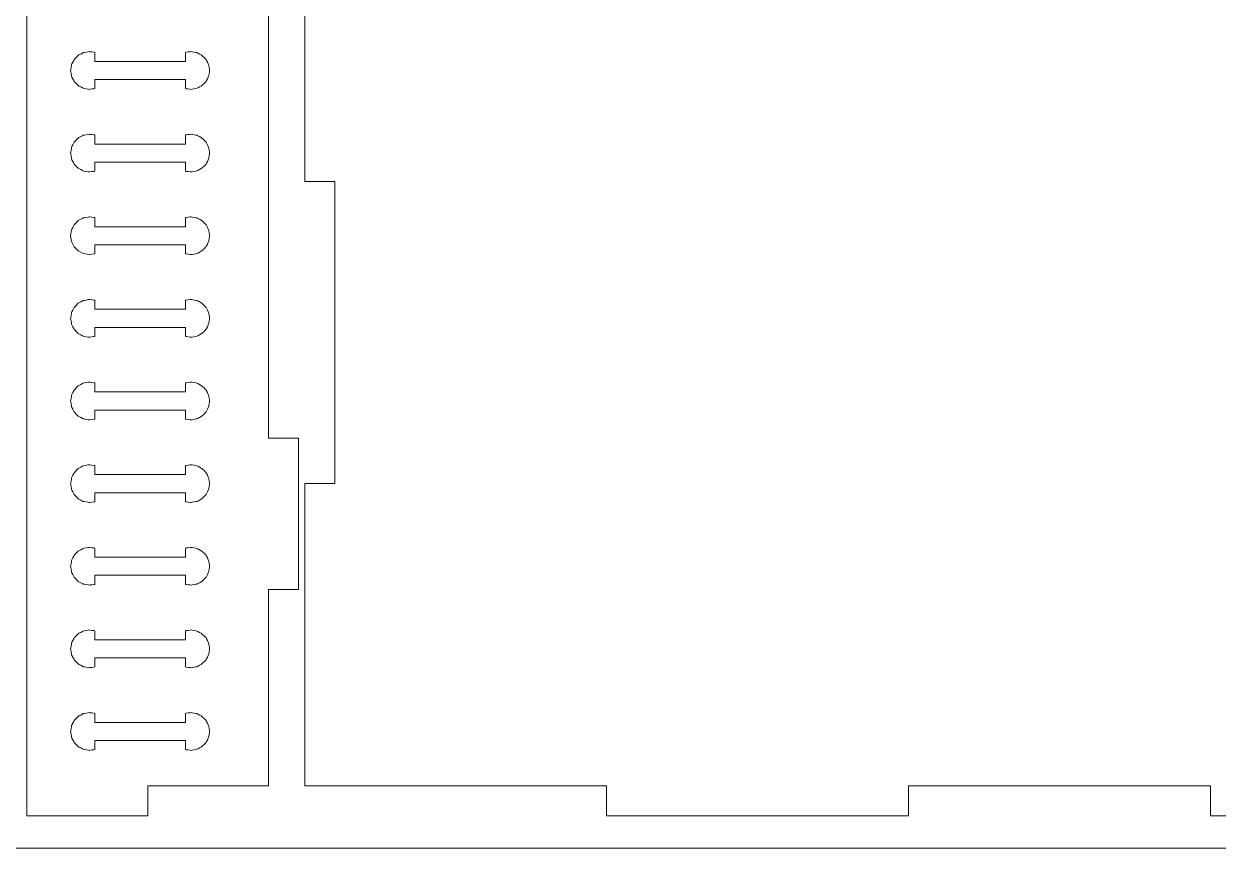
# Model space of a CAD drawing. Header units: millimetres. Extents: x -397 to 335, y -633 to 447.
# Drawn here: x -71.6 to 165.7, y -632.6 to -468.9 of the extents above; entities that cross this region are included whole.
import ezdxf

# ---------------------------------------------------------------- set-up
doc = ezdxf.new("R2010")
doc.units = ezdxf.units.MM
doc.header["$MEASUREMENT"] = 0
doc.layers.add('2', color=5, linetype='Continuous')

msp = doc.modelspace()

# ---------------------------------------------------------------- linework, layer by layer
at = {"lineweight": 5}
for points, knots in [([(-71.0016, -626.201344), (-71.0016, -626.201344), (-71.0016, -380.201344), (-71.0016, -380.201344), (-71.0016, -380.201344), (-71.0016, -380.201344), (-71.0016, -380.201344), (-71.0016, -380.201344)], [0, 0, 0, 0, 0.3333333333, 0.3333333333, 0.3333333333, 0.3333333433, 1, 1, 1, 1]), ([(-15.8016, -500.201344), (-15.8016, -500.201344), (-15.8016, -440.201344), (-15.8016, -440.201344), (-15.8016, -440.201344), (-15.8016, -440.201344), (-9.8016, -440.201344), (-9.8016, -440.201344)], [0, 0, 0, 0, 0.3333333333, 0.3333333333, 0.3333333333, 0.3333333433, 1, 1, 1, 1]), ([(-23.0016, -551.20128), (-23.0016, -551.20128), (-23.0016, -443.20128), (-23.0016, -443.20128), (-23.0016, -443.20128), (-23.0016, -443.20128), (-23.0016, -443.20128), (-23.0016, -443.20128)], [0, 0, 0, 0, 0.3333333333, 0.3333333333, 0.3333333333, 0.3333333433, 1, 1, 1, 1]), ([(-57.510144, -479.936768), (-57.510144, -479.936768), (-57.510144, -479.936768), (-57.510144, -479.936768), (-57.510144, -479.936768), (-57.510144, -479.936768), (-57.510144, -481.736832), (-57.510144, -481.736832), (-57.510144, -481.736832), (-57.510144, -481.736832), (-58.654976, -481.885696), (-58.654976, -481.885696), (-58.654976, -481.885696), (-58.654976, -481.885696), (-59.790848, -481.679232), (-59.790848, -481.679232), (-59.790848, -481.679232), (-59.790848, -481.679232), (-60.810112, -481.136896), (-60.810112, -481.136896), (-60.810112, -481.136896), (-60.810112, -481.136896), (-61.616128, -480.310272), (-61.616128, -480.310272), (-61.616128, -480.310272), (-61.616128, -480.310272), (-62.13248, -479.277696), (-62.13248, -479.277696), (-62.13248, -479.277696), (-62.13248, -479.277696), (-62.310144, -478.13696), (-62.310144, -478.13696), (-62.310144, -478.13696), (-62.310144, -478.13696), (-62.13248, -476.996224), (-62.13248, -476.996224), (-62.13248, -476.996224), (-62.13248, -476.996224), (-61.616128, -475.963648), (-61.616128, -475.963648), (-61.616128, -475.963648), (-61.616128, -475.963648), (-60.810112, -475.137024), (-60.810112, -475.137024), (-60.810112, -475.137024), (-60.810112, -475.137024), (-59.790848, -474.594816), (-59.790848, -474.594816), (-59.790848, -474.594816), (-59.790848, -474.594816), (-58.654976, -474.388224), (-58.654976, -474.388224), (-58.654976, -474.388224), (-58.654976, -474.388224), (-57.510144, -474.537088), (-57.510144, -474.537088)], [0, 0, 0, 0, 0.0666666667, 0.0666666667, 0.0666666667, 0.0666666767, 0.1333333333, 0.1333333333, 0.1333333333, 0.1333333433, 0.2, 0.2, 0.2, 0.20000001, 0.2666666667, 0.2666666667, 0.2666666667, 0.2666666767, 0.3333333333, 0.3333333333, 0.3333333333, 0.3333333433, 0.4, 0.4, 0.4, 0.40000001, 0.4666666667, 0.4666666667, 0.4666666667, 0.4666666767, 0.5333333333, 0.5333333333, 0.5333333333, 0.5333333433, 0.6, 0.6, 0.6, 0.60000001, 0.6666666667, 0.6666666667, 0.6666666667, 0.6666666767, 0.7333333333, 0.7333333333, 0.7333333333, 0.7333333433, 0.8, 0.8, 0.8, 0.80000001, 0.8666666667, 0.8666666667, 0.8666666667, 0.8666666767, 1, 1, 1, 1]), ([(-57.510144, -479.936768), (-57.510144, -479.936768), (-39.510144, -479.936768), (-39.510144, -479.936768), (-39.510144, -479.936768), (-39.510144, -479.936768), (-39.510144, -481.736832), (-39.510144, -481.736832), (-39.510144, -481.736832), (-39.510144, -481.736832), (-38.365312, -481.885696), (-38.365312, -481.885696), (-38.365312, -481.885696), (-38.365312, -481.885696), (-37.22944, -481.679232), (-37.22944, -481.679232), (-37.22944, -481.679232), (-37.22944, -481.679232), (-36.210176, -481.136896), (-36.210176, -481.136896), (-36.210176, -481.136896), (-36.210176, -481.136896), (-35.40416, -480.310272), (-35.40416, -480.310272), (-35.40416, -480.310272), (-35.40416, -480.310272), (-34.887808, -479.277696), (-34.887808, -479.277696), (-34.887808, -479.277696), (-34.887808, -479.277696), (-34.710144, -478.13696), (-34.710144, -478.13696), (-34.710144, -478.13696), (-34.710144, -478.13696), (-34.887808, -476.996224), (-34.887808, -476.996224), (-34.887808, -476.996224), (-34.887808, -476.996224), (-35.40416, -475.963648), (-35.40416, -475.963648), (-35.40416, -475.963648), (-35.40416, -475.963648), (-36.210176, -475.137024), (-36.210176, -475.137024), (-36.210176, -475.137024), (-36.210176, -475.137024), (-37.22944, -474.594816), (-37.22944, -474.594816), (-37.22944, -474.594816), (-37.22944, -474.594816), (-38.365312, -474.388224), (-38.365312, -474.388224), (-38.365312, -474.388224), (-38.365312, -474.388224), (-39.510144, -474.537088), (-39.510144, -474.537088)], [0, 0, 0, 0, 0.0666666667, 0.0666666667, 0.0666666667, 0.0666666767, 0.1333333333, 0.1333333333, 0.1333333333, 0.1333333433, 0.2, 0.2, 0.2, 0.20000001, 0.2666666667, 0.2666666667, 0.2666666667, 0.2666666767, 0.3333333333, 0.3333333333, 0.3333333333, 0.3333333433, 0.4, 0.4, 0.4, 0.40000001, 0.4666666667, 0.4666666667, 0.4666666667, 0.4666666767, 0.5333333333, 0.5333333333, 0.5333333333, 0.5333333433, 0.6, 0.6, 0.6, 0.60000001, 0.6666666667, 0.6666666667, 0.6666666667, 0.6666666767, 0.7333333333, 0.7333333333, 0.7333333333, 0.7333333433, 0.8, 0.8, 0.8, 0.80000001, 0.8666666667, 0.8666666667, 0.8666666667, 0.8666666767, 1, 1, 1, 1]), ([(-39.510144, -476.336768), (-39.510144, -476.336768), (-57.510144, -476.336768), (-57.510144, -476.336768), (-57.510144, -476.336768), (-57.510144, -476.336768), (-57.510144, -474.536704), (-57.510144, -474.536704)], [0, 0, 0, 0, 0.3333333333, 0.3333333333, 0.3333333333, 0.3333333433, 1, 1, 1, 1]), ([(-57.510144, -496.349056), (-57.510144, -496.349056), (-57.510144, -496.349056), (-57.510144, -496.349056), (-57.510144, -496.349056), (-57.510144, -496.349056), (-57.510144, -498.14912), (-57.510144, -498.14912), (-57.510144, -498.14912), (-57.510144, -498.14912), (-58.654976, -498.297984), (-58.654976, -498.297984), (-58.654976, -498.297984), (-58.654976, -498.297984), (-59.790848, -498.09152), (-59.790848, -498.09152), (-59.790848, -498.09152), (-59.790848, -498.09152), (-60.810112, -497.549184), (-60.810112, -497.549184), (-60.810112, -497.549184), (-60.810112, -497.549184), (-61.616128, -496.72256), (-61.616128, -496.72256), (-61.616128, -496.72256), (-61.616128, -496.72256), (-62.13248, -495.689984), (-62.13248, -495.689984), (-62.13248, -495.689984), (-62.13248, -495.689984), (-62.310144, -494.549248), (-62.310144, -494.549248), (-62.310144, -494.549248), (-62.310144, -494.549248), (-62.13248, -493.408512), (-62.13248, -493.408512), (-62.13248, -493.408512), (-62.13248, -493.408512), (-61.616128, -492.375936), (-61.616128, -492.375936), (-61.616128, -492.375936), (-61.616128, -492.375936), (-60.810112, -491.549312), (-60.810112, -491.549312), (-60.810112, -491.549312), (-60.810112, -491.549312), (-59.790848, -491.006976), (-59.790848, -491.006976), (-59.790848, -491.006976), (-59.790848, -491.006976), (-58.654976, -490.800512), (-58.654976, -490.800512), (-58.654976, -490.800512), (-58.654976, -490.800512), (-57.510144, -490.949376), (-57.510144, -490.949376)], [0, 0, 0, 0, 0.0666666667, 0.0666666667, 0.0666666667, 0.0666666767, 0.1333333333, 0.1333333333, 0.1333333333, 0.1333333433, 0.2, 0.2, 0.2, 0.20000001, 0.2666666667, 0.2666666667, 0.2666666667, 0.2666666767, 0.3333333333, 0.3333333333, 0.3333333333, 0.3333333433, 0.4, 0.4, 0.4, 0.40000001, 0.4666666667, 0.4666666667, 0.4666666667, 0.4666666767, 0.5333333333, 0.5333333333, 0.5333333333, 0.5333333433, 0.6, 0.6, 0.6, 0.60000001, 0.6666666667, 0.6666666667, 0.6666666667, 0.6666666767, 0.7333333333, 0.7333333333, 0.7333333333, 0.7333333433, 0.8, 0.8, 0.8, 0.80000001, 0.8666666667, 0.8666666667, 0.8666666667, 0.8666666767, 1, 1, 1, 1]), ([(-57.510144, -496.349056), (-57.510144, -496.349056), (-39.510144, -496.349056), (-39.510144, -496.349056), (-39.510144, -496.349056), (-39.510144, -496.349056), (-39.510144, -498.14912), (-39.510144, -498.14912), (-39.510144, -498.14912), (-39.510144, -498.14912), (-38.365312, -498.297984), (-38.365312, -498.297984), (-38.365312, -498.297984), (-38.365312, -498.297984), (-37.22944, -498.09152), (-37.22944, -498.09152), (-37.22944, -498.09152), (-37.22944, -498.09152), (-36.210176, -497.549184), (-36.210176, -497.549184), (-36.210176, -497.549184), (-36.210176, -497.549184), (-35.40416, -496.72256), (-35.40416, -496.72256), (-35.40416, -496.72256), (-35.40416, -496.72256), (-34.887808, -495.689984), (-34.887808, -495.689984), (-34.887808, -495.689984), (-34.887808, -495.689984), (-34.710144, -494.549248), (-34.710144, -494.549248), (-34.710144, -494.549248), (-34.710144, -494.549248), (-34.887808, -493.408512), (-34.887808, -493.408512), (-34.887808, -493.408512), (-34.887808, -493.408512), (-35.40416, -492.375936), (-35.40416, -492.375936), (-35.40416, -492.375936), (-35.40416, -492.375936), (-36.210176, -491.549312), (-36.210176, -491.549312), (-36.210176, -491.549312), (-36.210176, -491.549312), (-37.22944, -491.006976), (-37.22944, -491.006976), (-37.22944, -491.006976), (-37.22944, -491.006976), (-38.365312, -490.800512), (-38.365312, -490.800512), (-38.365312, -490.800512), (-38.365312, -490.800512), (-39.510144, -490.949376), (-39.510144, -490.949376)], [0, 0, 0, 0, 0.0666666667, 0.0666666667, 0.0666666667, 0.0666666767, 0.1333333333, 0.1333333333, 0.1333333333, 0.1333333433, 0.2, 0.2, 0.2, 0.20000001, 0.2666666667, 0.2666666667, 0.2666666667, 0.2666666767, 0.3333333333, 0.3333333333, 0.3333333333, 0.3333333433, 0.4, 0.4, 0.4, 0.40000001, 0.4666666667, 0.4666666667, 0.4666666667, 0.4666666767, 0.5333333333, 0.5333333333, 0.5333333333, 0.5333333433, 0.6, 0.6, 0.6, 0.60000001, 0.6666666667, 0.6666666667, 0.6666666667, 0.6666666767, 0.7333333333, 0.7333333333, 0.7333333333, 0.7333333433, 0.8, 0.8, 0.8, 0.80000001, 0.8666666667, 0.8666666667, 0.8666666667, 0.8666666767, 1, 1, 1, 1]), ([(-39.510144, -492.749056), (-39.510144, -492.749056), (-57.510144, -492.749056), (-57.510144, -492.749056), (-57.510144, -492.749056), (-57.510144, -492.749056), (-57.510144, -490.948992), (-57.510144, -490.948992)], [0, 0, 0, 0, 0.3333333333, 0.3333333333, 0.3333333333, 0.3333333433, 1, 1, 1, 1]), ([(44.1984, -620.201344), (44.1984, -620.201344), (-15.8016, -620.201344), (-15.8016, -620.201344), (-15.8016, -620.201344), (-15.8016, -620.201344), (-15.8016, -560.201344), (-15.8016, -560.201344), (-15.8016, -560.201344), (-15.8016, -560.201344), (-15.8016, -560.201344), (-15.8016, -560.201344), (-15.8016, -560.201344), (-15.8016, -560.201344), (-9.8016, -560.201344), (-9.8016, -560.201344), (-9.8016, -560.201344), (-9.8016, -560.201344), (-9.8016, -500.201344), (-9.8016, -500.201344), (-9.8016, -500.201344), (-9.8016, -500.201344), (-9.8016, -500.201344), (-9.8016, -500.201344)], [0, 0, 0, 0, 0.1428571429, 0.1428571429, 0.1428571429, 0.1428571529, 0.2857142857, 0.2857142857, 0.2857142857, 0.2857142957, 0.4285714286, 0.4285714286, 0.4285714286, 0.4285714386, 0.5714285714, 0.5714285714, 0.5714285714, 0.5714285814, 0.7142857143, 0.7142857143, 0.7142857143, 0.7142857243, 1, 1, 1, 1]), ([(-15.8016, -560.201344), (-15.8016, -560.201344), (-9.8016, -560.201344), (-9.8016, -560.201344), (-9.8016, -560.201344), (-9.8016, -560.201344), (-9.8016, -500.201344), (-9.8016, -500.201344)], [0, 0, 0, 0, 0.3333333333, 0.3333333333, 0.3333333333, 0.3333333433, 1, 1, 1, 1]), ([(-62.310144, -510.961408), (-62.310144, -510.961408), (-62.13248, -509.820672), (-62.13248, -509.820672), (-62.13248, -509.820672), (-62.13248, -509.820672), (-61.616128, -508.788096), (-61.616128, -508.788096), (-61.616128, -508.788096), (-61.616128, -508.788096), (-60.810112, -507.961472), (-60.810112, -507.961472), (-60.810112, -507.961472), (-60.810112, -507.961472), (-59.790848, -507.419136), (-59.790848, -507.419136), (-59.790848, -507.419136), (-59.790848, -507.419136), (-58.654976, -507.212672), (-58.654976, -507.212672), (-58.654976, -507.212672), (-58.654976, -507.212672), (-57.510144, -507.361408), (-57.510144, -507.361408)], [0, 0, 0, 0, 0.1428571429, 0.1428571429, 0.1428571429, 0.1428571529, 0.2857142857, 0.2857142857, 0.2857142857, 0.2857142957, 0.4285714286, 0.4285714286, 0.4285714286, 0.4285714386, 0.5714285714, 0.5714285714, 0.5714285714, 0.5714285814, 0.7142857143, 0.7142857143, 0.7142857143, 0.7142857243, 1, 1, 1, 1]), ([(-57.510144, -512.761344), (-57.510144, -512.761344), (-39.510144, -512.761344), (-39.510144, -512.761344), (-39.510144, -512.761344), (-39.510144, -512.761344), (-39.510144, -514.561408), (-39.510144, -514.561408), (-39.510144, -514.561408), (-39.510144, -514.561408), (-38.365312, -514.710272), (-38.365312, -514.710272), (-38.365312, -514.710272), (-38.365312, -514.710272), (-37.22944, -514.503808), (-37.22944, -514.503808), (-37.22944, -514.503808), (-37.22944, -514.503808), (-36.210176, -513.961472), (-36.210176, -513.961472), (-36.210176, -513.961472), (-36.210176, -513.961472), (-35.40416, -513.134848), (-35.40416, -513.134848), (-35.40416, -513.134848), (-35.40416, -513.134848), (-34.887808, -512.102272), (-34.887808, -512.102272), (-34.887808, -512.102272), (-34.887808, -512.102272), (-34.710144, -510.961536), (-34.710144, -510.961536), (-34.710144, -510.961536), (-34.710144, -510.961536), (-34.887808, -509.8208), (-34.887808, -509.8208), (-34.887808, -509.8208), (-34.887808, -509.8208), (-35.40416, -508.788224), (-35.40416, -508.788224), (-35.40416, -508.788224), (-35.40416, -508.788224), (-36.210176, -507.9616), (-36.210176, -507.9616), (-36.210176, -507.9616), (-36.210176, -507.9616), (-37.22944, -507.419264), (-37.22944, -507.419264), (-37.22944, -507.419264), (-37.22944, -507.419264), (-38.365312, -507.2128), (-38.365312, -507.2128), (-38.365312, -507.2128), (-38.365312, -507.2128), (-39.510144, -507.361536), (-39.510144, -507.361536)], [0, 0, 0, 0, 0.0666666667, 0.0666666667, 0.0666666667, 0.0666666767, 0.1333333333, 0.1333333333, 0.1333333333, 0.1333333433, 0.2, 0.2, 0.2, 0.20000001, 0.2666666667, 0.2666666667, 0.2666666667, 0.2666666767, 0.3333333333, 0.3333333333, 0.3333333333, 0.3333333433, 0.4, 0.4, 0.4, 0.40000001, 0.4666666667, 0.4666666667, 0.4666666667, 0.4666666767, 0.5333333333, 0.5333333333, 0.5333333333, 0.5333333433, 0.6, 0.6, 0.6, 0.60000001, 0.6666666667, 0.6666666667, 0.6666666667, 0.6666666767, 0.7333333333, 0.7333333333, 0.7333333333, 0.7333333433, 0.8, 0.8, 0.8, 0.80000001, 0.8666666667, 0.8666666667, 0.8666666667, 0.8666666767, 1, 1, 1, 1]), ([(-39.510144, -509.161344), (-39.510144, -509.161344), (-57.510144, -509.161344), (-57.510144, -509.161344), (-57.510144, -509.161344), (-57.510144, -509.161344), (-57.510144, -507.36128), (-57.510144, -507.36128), (-57.510144, -507.36128), (-57.510144, -507.36128), (-57.510144, -507.36128), (-57.510144, -507.36128)], [0, 0, 0, 0, 0.25, 0.25, 0.25, 0.25000001, 0.5, 0.5, 0.5, 0.50000001, 1, 1, 1, 1]), ([(-62.13248, -512.102144), (-62.13248, -512.102144), (-62.310144, -510.961408), (-62.310144, -510.961408), (-62.310144, -510.961408), (-62.310144, -510.961408), (-62.310144, -510.961408), (-62.310144, -510.961408)], [0, 0, 0, 0, 0.3333333333, 0.3333333333, 0.3333333333, 0.3333333433, 1, 1, 1, 1]), ([(-61.616128, -513.13472), (-61.616128, -513.13472), (-62.13248, -512.102144), (-62.13248, -512.102144), (-62.13248, -512.102144), (-62.13248, -512.102144), (-62.13248, -512.102144), (-62.13248, -512.102144)], [0, 0, 0, 0, 0.3333333333, 0.3333333333, 0.3333333333, 0.3333333433, 1, 1, 1, 1]), ([(-60.810112, -513.961344), (-60.810112, -513.961344), (-61.616128, -513.13472), (-61.616128, -513.13472), (-61.616128, -513.13472), (-61.616128, -513.13472), (-61.616128, -513.13472), (-61.616128, -513.13472)], [0, 0, 0, 0, 0.3333333333, 0.3333333333, 0.3333333333, 0.3333333433, 1, 1, 1, 1]), ([(-59.790976, -514.50368), (-59.790976, -514.50368), (-60.81024, -513.961344), (-60.81024, -513.961344), (-60.81024, -513.961344), (-60.81024, -513.961344), (-60.81024, -513.961344), (-60.81024, -513.961344)], [0, 0, 0, 0, 0.3333333333, 0.3333333333, 0.3333333333, 0.3333333433, 1, 1, 1, 1]), ([(-58.654976, -514.710144), (-58.654976, -514.710144), (-59.790848, -514.50368), (-59.790848, -514.50368), (-59.790848, -514.50368), (-59.790848, -514.50368), (-59.790848, -514.50368), (-59.790848, -514.50368)], [0, 0, 0, 0, 0.3333333333, 0.3333333333, 0.3333333333, 0.3333333433, 1, 1, 1, 1]), ([(-57.510144, -514.561408), (-57.510144, -514.561408), (-58.654976, -514.710272), (-58.654976, -514.710272), (-58.654976, -514.710272), (-58.654976, -514.710272), (-58.654976, -514.710272), (-58.654976, -514.710272)], [0, 0, 0, 0, 0.3333333333, 0.3333333333, 0.3333333333, 0.3333333433, 1, 1, 1, 1]), ([(-57.510144, -512.761344), (-57.510144, -512.761344), (-57.510144, -514.561408), (-57.510144, -514.561408), (-57.510144, -514.561408), (-57.510144, -514.561408), (-57.510144, -514.561408), (-57.510144, -514.561408)], [0, 0, 0, 0, 0.3333333333, 0.3333333333, 0.3333333333, 0.3333333433, 1, 1, 1, 1]), ([(-57.510144, -529.17376), (-57.510144, -529.17376), (-57.510144, -529.17376), (-57.510144, -529.17376), (-57.510144, -529.17376), (-57.510144, -529.17376), (-57.510144, -530.973824), (-57.510144, -530.973824), (-57.510144, -530.973824), (-57.510144, -530.973824), (-58.654976, -531.122688), (-58.654976, -531.122688), (-58.654976, -531.122688), (-58.654976, -531.122688), (-59.790848, -530.916224), (-59.790848, -530.916224), (-59.790848, -530.916224), (-59.790848, -530.916224), (-60.810112, -530.373888), (-60.810112, -530.373888), (-60.810112, -530.373888), (-60.810112, -530.373888), (-61.616128, -529.547264), (-61.616128, -529.547264), (-61.616128, -529.547264), (-61.616128, -529.547264), (-62.13248, -528.514688), (-62.13248, -528.514688), (-62.13248, -528.514688), (-62.13248, -528.514688), (-62.310144, -527.373952), (-62.310144, -527.373952), (-62.310144, -527.373952), (-62.310144, -527.373952), (-62.13248, -526.233216), (-62.13248, -526.233216), (-62.13248, -526.233216), (-62.13248, -526.233216), (-61.616128, -525.20064), (-61.616128, -525.20064), (-61.616128, -525.20064), (-61.616128, -525.20064), (-60.810112, -524.374016), (-60.810112, -524.374016), (-60.810112, -524.374016), (-60.810112, -524.374016), (-59.790848, -523.83168), (-59.790848, -523.83168), (-59.790848, -523.83168), (-59.790848, -523.83168), (-58.654976, -523.625216), (-58.654976, -523.625216), (-58.654976, -523.625216), (-58.654976, -523.625216), (-57.510144, -523.773952), (-57.510144, -523.773952)], [0, 0, 0, 0, 0.0666666667, 0.0666666667, 0.0666666667, 0.0666666767, 0.1333333333, 0.1333333333, 0.1333333333, 0.1333333433, 0.2, 0.2, 0.2, 0.20000001, 0.2666666667, 0.2666666667, 0.2666666667, 0.2666666767, 0.3333333333, 0.3333333333, 0.3333333333, 0.3333333433, 0.4, 0.4, 0.4, 0.40000001, 0.4666666667, 0.4666666667, 0.4666666667, 0.4666666767, 0.5333333333, 0.5333333333, 0.5333333333, 0.5333333433, 0.6, 0.6, 0.6, 0.60000001, 0.6666666667, 0.6666666667, 0.6666666667, 0.6666666767, 0.7333333333, 0.7333333333, 0.7333333333, 0.7333333433, 0.8, 0.8, 0.8, 0.80000001, 0.8666666667, 0.8666666667, 0.8666666667, 0.8666666767, 1, 1, 1, 1]), ([(-57.510144, -529.17376), (-57.510144, -529.17376), (-39.510144, -529.17376), (-39.510144, -529.17376), (-39.510144, -529.17376), (-39.510144, -529.17376), (-39.510144, -530.973824), (-39.510144, -530.973824), (-39.510144, -530.973824), (-39.510144, -530.973824), (-38.365312, -531.122688), (-38.365312, -531.122688), (-38.365312, -531.122688), (-38.365312, -531.122688), (-37.22944, -530.916224), (-37.22944, -530.916224), (-37.22944, -530.916224), (-37.22944, -530.916224), (-36.210176, -530.373888), (-36.210176, -530.373888), (-36.210176, -530.373888), (-36.210176, -530.373888), (-35.40416, -529.547264), (-35.40416, -529.547264), (-35.40416, -529.547264), (-35.40416, -529.547264), (-34.887808, -528.514688), (-34.887808, -528.514688), (-34.887808, -528.514688), (-34.887808, -528.514688), (-34.710144, -527.373952), (-34.710144, -527.373952), (-34.710144, -527.373952), (-34.710144, -527.373952), (-34.887808, -526.233216), (-34.887808, -526.233216), (-34.887808, -526.233216), (-34.887808, -526.233216), (-35.40416, -525.20064), (-35.40416, -525.20064), (-35.40416, -525.20064), (-35.40416, -525.20064), (-36.210176, -524.374016), (-36.210176, -524.374016), (-36.210176, -524.374016), (-36.210176, -524.374016), (-37.22944, -523.83168), (-37.22944, -523.83168), (-37.22944, -523.83168), (-37.22944, -523.83168), (-38.365312, -523.625216), (-38.365312, -523.625216), (-38.365312, -523.625216), (-38.365312, -523.625216), (-39.510144, -523.773952), (-39.510144, -523.773952)], [0, 0, 0, 0, 0.0666666667, 0.0666666667, 0.0666666667, 0.0666666767, 0.1333333333, 0.1333333333, 0.1333333333, 0.1333333433, 0.2, 0.2, 0.2, 0.20000001, 0.2666666667, 0.2666666667, 0.2666666667, 0.2666666767, 0.3333333333, 0.3333333333, 0.3333333333, 0.3333333433, 0.4, 0.4, 0.4, 0.40000001, 0.4666666667, 0.4666666667, 0.4666666667, 0.4666666767, 0.5333333333, 0.5333333333, 0.5333333333, 0.5333333433, 0.6, 0.6, 0.6, 0.60000001, 0.6666666667, 0.6666666667, 0.6666666667, 0.6666666767, 0.7333333333, 0.7333333333, 0.7333333333, 0.7333333433, 0.8, 0.8, 0.8, 0.80000001, 0.8666666667, 0.8666666667, 0.8666666667, 0.8666666767, 1, 1, 1, 1]), ([(-39.510144, -525.57376), (-39.510144, -525.57376), (-57.510144, -525.57376), (-57.510144, -525.57376), (-57.510144, -525.57376), (-57.510144, -525.57376), (-57.510144, -523.773696), (-57.510144, -523.773696)], [0, 0, 0, 0, 0.3333333333, 0.3333333333, 0.3333333333, 0.3333333433, 1, 1, 1, 1]), ([(-57.510144, -545.586048), (-57.510144, -545.586048), (-57.510144, -545.586048), (-57.510144, -545.586048), (-57.510144, -545.586048), (-57.510144, -545.586048), (-57.510144, -547.386112), (-57.510144, -547.386112), (-57.510144, -547.386112), (-57.510144, -547.386112), (-58.654976, -547.534848), (-58.654976, -547.534848), (-58.654976, -547.534848), (-58.654976, -547.534848), (-59.790848, -547.328384), (-59.790848, -547.328384), (-59.790848, -547.328384), (-59.790848, -547.328384), (-60.810112, -546.786048), (-60.810112, -546.786048), (-60.810112, -546.786048), (-60.810112, -546.786048), (-61.616128, -545.959424), (-61.616128, -545.959424), (-61.616128, -545.959424), (-61.616128, -545.959424), (-62.13248, -544.926848), (-62.13248, -544.926848), (-62.13248, -544.926848), (-62.13248, -544.926848), (-62.310144, -543.786112), (-62.310144, -543.786112), (-62.310144, -543.786112), (-62.310144, -543.786112), (-62.13248, -542.645376), (-62.13248, -542.645376), (-62.13248, -542.645376), (-62.13248, -542.645376), (-61.616128, -541.6128), (-61.616128, -541.6128), (-61.616128, -541.6128), (-61.616128, -541.6128), (-60.810112, -540.786176), (-60.810112, -540.786176), (-60.810112, -540.786176), (-60.810112, -540.786176), (-59.790848, -540.24384), (-59.790848, -540.24384), (-59.790848, -540.24384), (-59.790848, -540.24384), (-58.654976, -540.037376), (-58.654976, -540.037376), (-58.654976, -540.037376), (-58.654976, -540.037376), (-57.510144, -540.18624), (-57.510144, -540.18624)], [0, 0, 0, 0, 0.0666666667, 0.0666666667, 0.0666666667, 0.0666666767, 0.1333333333, 0.1333333333, 0.1333333333, 0.1333333433, 0.2, 0.2, 0.2, 0.20000001, 0.2666666667, 0.2666666667, 0.2666666667, 0.2666666767, 0.3333333333, 0.3333333333, 0.3333333333, 0.3333333433, 0.4, 0.4, 0.4, 0.40000001, 0.4666666667, 0.4666666667, 0.4666666667, 0.4666666767, 0.5333333333, 0.5333333333, 0.5333333333, 0.5333333433, 0.6, 0.6, 0.6, 0.60000001, 0.6666666667, 0.6666666667, 0.6666666667, 0.6666666767, 0.7333333333, 0.7333333333, 0.7333333333, 0.7333333433, 0.8, 0.8, 0.8, 0.80000001, 0.8666666667, 0.8666666667, 0.8666666667, 0.8666666767, 1, 1, 1, 1]), ([(-57.510144, -545.586048), (-57.510144, -545.586048), (-39.510144, -545.586048), (-39.510144, -545.586048), (-39.510144, -545.586048), (-39.510144, -545.586048), (-39.510144, -547.386112), (-39.510144, -547.386112), (-39.510144, -547.386112), (-39.510144, -547.386112), (-38.365312, -547.534848), (-38.365312, -547.534848), (-38.365312, -547.534848), (-38.365312, -547.534848), (-37.22944, -547.328384), (-37.22944, -547.328384), (-37.22944, -547.328384), (-37.22944, -547.328384), (-36.210176, -546.786048), (-36.210176, -546.786048), (-36.210176, -546.786048), (-36.210176, -546.786048), (-35.40416, -545.959424), (-35.40416, -545.959424), (-35.40416, -545.959424), (-35.40416, -545.959424), (-34.887808, -544.926848), (-34.887808, -544.926848), (-34.887808, -544.926848), (-34.887808, -544.926848), (-34.710144, -543.786112), (-34.710144, -543.786112), (-34.710144, -543.786112), (-34.710144, -543.786112), (-34.887808, -542.645376), (-34.887808, -542.645376), (-34.887808, -542.645376), (-34.887808, -542.645376), (-35.40416, -541.6128), (-35.40416, -541.6128), (-35.40416, -541.6128), (-35.40416, -541.6128), (-36.210176, -540.786176), (-36.210176, -540.786176), (-36.210176, -540.786176), (-36.210176, -540.786176), (-37.22944, -540.24384), (-37.22944, -540.24384), (-37.22944, -540.24384), (-37.22944, -540.24384), (-38.365312, -540.037376), (-38.365312, -540.037376), (-38.365312, -540.037376), (-38.365312, -540.037376), (-39.510144, -540.18624), (-39.510144, -540.18624)], [0, 0, 0, 0, 0.0666666667, 0.0666666667, 0.0666666667, 0.0666666767, 0.1333333333, 0.1333333333, 0.1333333333, 0.1333333433, 0.2, 0.2, 0.2, 0.20000001, 0.2666666667, 0.2666666667, 0.2666666667, 0.2666666767, 0.3333333333, 0.3333333333, 0.3333333333, 0.3333333433, 0.4, 0.4, 0.4, 0.40000001, 0.4666666667, 0.4666666667, 0.4666666667, 0.4666666767, 0.5333333333, 0.5333333333, 0.5333333333, 0.5333333433, 0.6, 0.6, 0.6, 0.60000001, 0.6666666667, 0.6666666667, 0.6666666667, 0.6666666767, 0.7333333333, 0.7333333333, 0.7333333333, 0.7333333433, 0.8, 0.8, 0.8, 0.80000001, 0.8666666667, 0.8666666667, 0.8666666667, 0.8666666767, 1, 1, 1, 1]), ([(-39.510144, -541.986048), (-39.510144, -541.986048), (-57.510144, -541.986048), (-57.510144, -541.986048), (-57.510144, -541.986048), (-57.510144, -541.986048), (-57.510144, -540.185984), (-57.510144, -540.185984), (-57.510144, -540.185984), (-57.510144, -540.185984), (-57.510144, -540.185984), (-57.510144, -540.185984)], [0, 0, 0, 0, 0.25, 0.25, 0.25, 0.25000001, 0.5, 0.5, 0.5, 0.50000001, 1, 1, 1, 1]), ([(-17.0016, -551.20128), (-17.0016, -551.20128), (-23.0016, -551.20128), (-23.0016, -551.20128), (-23.0016, -551.20128), (-23.0016, -551.20128), (-23.0016, -551.20128), (-23.0016, -551.20128)], [0, 0, 0, 0, 0.3333333333, 0.3333333333, 0.3333333333, 0.3333333433, 1, 1, 1, 1]), ([(-17.0016, -551.20128), (-17.0016, -551.20128), (-17.0016, -551.20128), (-17.0016, -551.20128), (-17.0016, -551.20128), (-17.0016, -551.20128), (-17.0016, -581.20128), (-17.0016, -581.20128)], [0, 0, 0, 0, 0.3333333333, 0.3333333333, 0.3333333333, 0.3333333433, 1, 1, 1, 1]), ([(-57.510144, -561.998336), (-57.510144, -561.998336), (-57.510144, -561.998336), (-57.510144, -561.998336), (-57.510144, -561.998336), (-57.510144, -561.998336), (-57.510144, -563.7984), (-57.510144, -563.7984), (-57.510144, -563.7984), (-57.510144, -563.7984), (-58.654976, -563.947136), (-58.654976, -563.947136), (-58.654976, -563.947136), (-58.654976, -563.947136), (-59.790848, -563.740672), (-59.790848, -563.740672), (-59.790848, -563.740672), (-59.790848, -563.740672), (-60.810112, -563.198336), (-60.810112, -563.198336), (-60.810112, -563.198336), (-60.810112, -563.198336), (-61.616128, -562.371712), (-61.616128, -562.371712), (-61.616128, -562.371712), (-61.616128, -562.371712), (-62.13248, -561.339136), (-62.13248, -561.339136), (-62.13248, -561.339136), (-62.13248, -561.339136), (-62.310144, -560.1984), (-62.310144, -560.1984), (-62.310144, -560.1984), (-62.310144, -560.1984), (-62.13248, -559.057664), (-62.13248, -559.057664), (-62.13248, -559.057664), (-62.13248, -559.057664), (-61.616128, -558.025088), (-61.616128, -558.025088), (-61.616128, -558.025088), (-61.616128, -558.025088), (-60.810112, -557.198464), (-60.810112, -557.198464), (-60.810112, -557.198464), (-60.810112, -557.198464), (-59.790848, -556.656128), (-59.790848, -556.656128), (-59.790848, -556.656128), (-59.790848, -556.656128), (-58.654976, -556.449664), (-58.654976, -556.449664), (-58.654976, -556.449664), (-58.654976, -556.449664), (-57.510144, -556.598528), (-57.510144, -556.598528)], [0, 0, 0, 0, 0.0666666667, 0.0666666667, 0.0666666667, 0.0666666767, 0.1333333333, 0.1333333333, 0.1333333333, 0.1333333433, 0.2, 0.2, 0.2, 0.20000001, 0.2666666667, 0.2666666667, 0.2666666667, 0.2666666767, 0.3333333333, 0.3333333333, 0.3333333333, 0.3333333433, 0.4, 0.4, 0.4, 0.40000001, 0.4666666667, 0.4666666667, 0.4666666667, 0.4666666767, 0.5333333333, 0.5333333333, 0.5333333333, 0.5333333433, 0.6, 0.6, 0.6, 0.60000001, 0.6666666667, 0.6666666667, 0.6666666667, 0.6666666767, 0.7333333333, 0.7333333333, 0.7333333333, 0.7333333433, 0.8, 0.8, 0.8, 0.80000001, 0.8666666667, 0.8666666667, 0.8666666667, 0.8666666767, 1, 1, 1, 1]), ([(-57.510144, -561.998336), (-57.510144, -561.998336), (-39.510144, -561.998336), (-39.510144, -561.998336), (-39.510144, -561.998336), (-39.510144, -561.998336), (-39.510144, -563.7984), (-39.510144, -563.7984), (-39.510144, -563.7984), (-39.510144, -563.7984), (-38.365312, -563.947136), (-38.365312, -563.947136), (-38.365312, -563.947136), (-38.365312, -563.947136), (-37.22944, -563.740672), (-37.22944, -563.740672), (-37.22944, -563.740672), (-37.22944, -563.740672), (-36.210176, -563.198336), (-36.210176, -563.198336), (-36.210176, -563.198336), (-36.210176, -563.198336), (-35.40416, -562.371712), (-35.40416, -562.371712), (-35.40416, -562.371712), (-35.40416, -562.371712), (-34.887808, -561.339136), (-34.887808, -561.339136), (-34.887808, -561.339136), (-34.887808, -561.339136), (-34.710144, -560.1984), (-34.710144, -560.1984), (-34.710144, -560.1984), (-34.710144, -560.1984), (-34.887808, -559.057664), (-34.887808, -559.057664), (-34.887808, -559.057664), (-34.887808, -559.057664), (-35.40416, -558.025088), (-35.40416, -558.025088), (-35.40416, -558.025088), (-35.40416, -558.025088), (-36.210176, -557.198464), (-36.210176, -557.198464), (-36.210176, -557.198464), (-36.210176, -557.198464), (-37.22944, -556.656128), (-37.22944, -556.656128), (-37.22944, -556.656128), (-37.22944, -556.656128), (-38.365312, -556.449664), (-38.365312, -556.449664), (-38.365312, -556.449664), (-38.365312, -556.449664), (-39.510144, -556.598528), (-39.510144, -556.598528)], [0, 0, 0, 0, 0.0666666667, 0.0666666667, 0.0666666667, 0.0666666767, 0.1333333333, 0.1333333333, 0.1333333333, 0.1333333433, 0.2, 0.2, 0.2, 0.20000001, 0.2666666667, 0.2666666667, 0.2666666667, 0.2666666767, 0.3333333333, 0.3333333333, 0.3333333333, 0.3333333433, 0.4, 0.4, 0.4, 0.40000001, 0.4666666667, 0.4666666667, 0.4666666667, 0.4666666767, 0.5333333333, 0.5333333333, 0.5333333333, 0.5333333433, 0.6, 0.6, 0.6, 0.60000001, 0.6666666667, 0.6666666667, 0.6666666667, 0.6666666767, 0.7333333333, 0.7333333333, 0.7333333333, 0.7333333433, 0.8, 0.8, 0.8, 0.80000001, 0.8666666667, 0.8666666667, 0.8666666667, 0.8666666767, 1, 1, 1, 1]), ([(-39.510144, -558.398336), (-39.510144, -558.398336), (-57.510144, -558.398336), (-57.510144, -558.398336), (-57.510144, -558.398336), (-57.510144, -558.398336), (-57.510144, -556.598272), (-57.510144, -556.598272)], [0, 0, 0, 0, 0.3333333333, 0.3333333333, 0.3333333333, 0.3333333433, 1, 1, 1, 1]), ([(-57.510144, -578.410624), (-57.510144, -578.410624), (-57.510144, -578.410624), (-57.510144, -578.410624), (-57.510144, -578.410624), (-57.510144, -578.410624), (-57.510144, -580.210688), (-57.510144, -580.210688), (-57.510144, -580.210688), (-57.510144, -580.210688), (-58.654976, -580.359424), (-58.654976, -580.359424), (-58.654976, -580.359424), (-58.654976, -580.359424), (-59.790848, -580.15296), (-59.790848, -580.15296), (-59.790848, -580.15296), (-59.790848, -580.15296), (-60.810112, -579.610624), (-60.810112, -579.610624), (-60.810112, -579.610624), (-60.810112, -579.610624), (-61.616128, -578.784), (-61.616128, -578.784), (-61.616128, -578.784), (-61.616128, -578.784), (-62.13248, -577.751424), (-62.13248, -577.751424), (-62.13248, -577.751424), (-62.13248, -577.751424), (-62.310144, -576.610688), (-62.310144, -576.610688), (-62.310144, -576.610688), (-62.310144, -576.610688), (-62.13248, -575.469952), (-62.13248, -575.469952), (-62.13248, -575.469952), (-62.13248, -575.469952), (-61.616128, -574.437376), (-61.616128, -574.437376), (-61.616128, -574.437376), (-61.616128, -574.437376), (-60.810112, -573.610752), (-60.810112, -573.610752), (-60.810112, -573.610752), (-60.810112, -573.610752), (-59.790848, -573.068416), (-59.790848, -573.068416), (-59.790848, -573.068416), (-59.790848, -573.068416), (-58.654976, -572.861952), (-58.654976, -572.861952), (-58.654976, -572.861952), (-58.654976, -572.861952), (-57.510144, -573.010816), (-57.510144, -573.010816)], [0, 0, 0, 0, 0.0666666667, 0.0666666667, 0.0666666667, 0.0666666767, 0.1333333333, 0.1333333333, 0.1333333333, 0.1333333433, 0.2, 0.2, 0.2, 0.20000001, 0.2666666667, 0.2666666667, 0.2666666667, 0.2666666767, 0.3333333333, 0.3333333333, 0.3333333333, 0.3333333433, 0.4, 0.4, 0.4, 0.40000001, 0.4666666667, 0.4666666667, 0.4666666667, 0.4666666767, 0.5333333333, 0.5333333333, 0.5333333333, 0.5333333433, 0.6, 0.6, 0.6, 0.60000001, 0.6666666667, 0.6666666667, 0.6666666667, 0.6666666767, 0.7333333333, 0.7333333333, 0.7333333333, 0.7333333433, 0.8, 0.8, 0.8, 0.80000001, 0.8666666667, 0.8666666667, 0.8666666667, 0.8666666767, 1, 1, 1, 1]), ([(-57.510144, -578.410624), (-57.510144, -578.410624), (-39.510144, -578.410624), (-39.510144, -578.410624), (-39.510144, -578.410624), (-39.510144, -578.410624), (-39.510144, -580.210688), (-39.510144, -580.210688), (-39.510144, -580.210688), (-39.510144, -580.210688), (-38.365312, -580.359424), (-38.365312, -580.359424), (-38.365312, -580.359424), (-38.365312, -580.359424), (-37.22944, -580.15296), (-37.22944, -580.15296), (-37.22944, -580.15296), (-37.22944, -580.15296), (-36.210176, -579.610624), (-36.210176, -579.610624), (-36.210176, -579.610624), (-36.210176, -579.610624), (-35.40416, -578.784), (-35.40416, -578.784), (-35.40416, -578.784), (-35.40416, -578.784), (-34.887808, -577.751424), (-34.887808, -577.751424), (-34.887808, -577.751424), (-34.887808, -577.751424), (-34.710144, -576.610688), (-34.710144, -576.610688), (-34.710144, -576.610688), (-34.710144, -576.610688), (-34.887808, -575.469952), (-34.887808, -575.469952), (-34.887808, -575.469952), (-34.887808, -575.469952), (-35.40416, -574.437376), (-35.40416, -574.437376), (-35.40416, -574.437376), (-35.40416, -574.437376), (-36.210176, -573.610752), (-36.210176, -573.610752), (-36.210176, -573.610752), (-36.210176, -573.610752), (-37.22944, -573.068416), (-37.22944, -573.068416), (-37.22944, -573.068416), (-37.22944, -573.068416), (-38.365312, -572.861952), (-38.365312, -572.861952), (-38.365312, -572.861952), (-38.365312, -572.861952), (-39.510144, -573.010816), (-39.510144, -573.010816)], [0, 0, 0, 0, 0.0666666667, 0.0666666667, 0.0666666667, 0.0666666767, 0.1333333333, 0.1333333333, 0.1333333333, 0.1333333433, 0.2, 0.2, 0.2, 0.20000001, 0.2666666667, 0.2666666667, 0.2666666667, 0.2666666767, 0.3333333333, 0.3333333333, 0.3333333333, 0.3333333433, 0.4, 0.4, 0.4, 0.40000001, 0.4666666667, 0.4666666667, 0.4666666667, 0.4666666767, 0.5333333333, 0.5333333333, 0.5333333333, 0.5333333433, 0.6, 0.6, 0.6, 0.60000001, 0.6666666667, 0.6666666667, 0.6666666667, 0.6666666767, 0.7333333333, 0.7333333333, 0.7333333333, 0.7333333433, 0.8, 0.8, 0.8, 0.80000001, 0.8666666667, 0.8666666667, 0.8666666667, 0.8666666767, 1, 1, 1, 1]), ([(-39.510144, -574.810624), (-39.510144, -574.810624), (-57.510144, -574.810624), (-57.510144, -574.810624), (-57.510144, -574.810624), (-57.510144, -574.810624), (-57.510144, -573.01056), (-57.510144, -573.01056)], [0, 0, 0, 0, 0.3333333333, 0.3333333333, 0.3333333333, 0.3333333433, 1, 1, 1, 1]), ([(-23.0016, -581.20128), (-23.0016, -581.20128), (-17.0016, -581.20128), (-17.0016, -581.20128), (-17.0016, -581.20128), (-17.0016, -581.20128), (-17.0016, -581.20128), (-17.0016, -581.20128)], [0, 0, 0, 0, 0.3333333333, 0.3333333333, 0.3333333333, 0.3333333433, 1, 1, 1, 1]), ([(-23.0016, -620.201344), (-23.0016, -620.201344), (-23.0016, -620.201344), (-23.0016, -620.201344), (-23.0016, -620.201344), (-23.0016, -620.201344), (-23.0016, -581.20128), (-23.0016, -581.20128)], [0, 0, 0, 0, 0.3333333333, 0.3333333333, 0.3333333333, 0.3333333433, 1, 1, 1, 1]), ([(-57.510144, -594.822912), (-57.510144, -594.822912), (-57.510144, -594.822912), (-57.510144, -594.822912), (-57.510144, -594.822912), (-57.510144, -594.822912), (-57.510144, -596.622976), (-57.510144, -596.622976), (-57.510144, -596.622976), (-57.510144, -596.622976), (-58.654976, -596.771712), (-58.654976, -596.771712), (-58.654976, -596.771712), (-58.654976, -596.771712), (-59.790848, -596.565248), (-59.790848, -596.565248), (-59.790848, -596.565248), (-59.790848, -596.565248), (-60.810112, -596.022912), (-60.810112, -596.022912), (-60.810112, -596.022912), (-60.810112, -596.022912), (-61.616128, -595.196288), (-61.616128, -595.196288), (-61.616128, -595.196288), (-61.616128, -595.196288), (-62.13248, -594.163712), (-62.13248, -594.163712), (-62.13248, -594.163712), (-62.13248, -594.163712), (-62.310144, -593.022976), (-62.310144, -593.022976), (-62.310144, -593.022976), (-62.310144, -593.022976), (-62.13248, -591.88224), (-62.13248, -591.88224), (-62.13248, -591.88224), (-62.13248, -591.88224), (-61.616128, -590.849664), (-61.616128, -590.849664), (-61.616128, -590.849664), (-61.616128, -590.849664), (-60.810112, -590.02304), (-60.810112, -590.02304), (-60.810112, -590.02304), (-60.810112, -590.02304), (-59.790848, -589.480704), (-59.790848, -589.480704), (-59.790848, -589.480704), (-59.790848, -589.480704), (-58.654976, -589.27424), (-58.654976, -589.27424), (-58.654976, -589.27424), (-58.654976, -589.27424), (-57.510144, -589.423104), (-57.510144, -589.423104)], [0, 0, 0, 0, 0.0666666667, 0.0666666667, 0.0666666667, 0.0666666767, 0.1333333333, 0.1333333333, 0.1333333333, 0.1333333433, 0.2, 0.2, 0.2, 0.20000001, 0.2666666667, 0.2666666667, 0.2666666667, 0.2666666767, 0.3333333333, 0.3333333333, 0.3333333333, 0.3333333433, 0.4, 0.4, 0.4, 0.40000001, 0.4666666667, 0.4666666667, 0.4666666667, 0.4666666767, 0.5333333333, 0.5333333333, 0.5333333333, 0.5333333433, 0.6, 0.6, 0.6, 0.60000001, 0.6666666667, 0.6666666667, 0.6666666667, 0.6666666767, 0.7333333333, 0.7333333333, 0.7333333333, 0.7333333433, 0.8, 0.8, 0.8, 0.80000001, 0.8666666667, 0.8666666667, 0.8666666667, 0.8666666767, 1, 1, 1, 1]), ([(-57.510144, -594.822912), (-57.510144, -594.822912), (-39.510144, -594.822912), (-39.510144, -594.822912), (-39.510144, -594.822912), (-39.510144, -594.822912), (-39.510144, -596.622976), (-39.510144, -596.622976), (-39.510144, -596.622976), (-39.510144, -596.622976), (-38.365312, -596.771712), (-38.365312, -596.771712), (-38.365312, -596.771712), (-38.365312, -596.771712), (-37.22944, -596.565248), (-37.22944, -596.565248), (-37.22944, -596.565248), (-37.22944, -596.565248), (-36.210176, -596.022912), (-36.210176, -596.022912), (-36.210176, -596.022912), (-36.210176, -596.022912), (-35.40416, -595.196288), (-35.40416, -595.196288), (-35.40416, -595.196288), (-35.40416, -595.196288), (-34.887808, -594.163712), (-34.887808, -594.163712), (-34.887808, -594.163712), (-34.887808, -594.163712), (-34.710144, -593.022976), (-34.710144, -593.022976), (-34.710144, -593.022976), (-34.710144, -593.022976), (-34.887808, -591.88224), (-34.887808, -591.88224), (-34.887808, -591.88224), (-34.887808, -591.88224), (-35.40416, -590.849664), (-35.40416, -590.849664), (-35.40416, -590.849664), (-35.40416, -590.849664), (-36.210176, -590.02304), (-36.210176, -590.02304), (-36.210176, -590.02304), (-36.210176, -590.02304), (-37.22944, -589.480704), (-37.22944, -589.480704), (-37.22944, -589.480704), (-37.22944, -589.480704), (-38.365312, -589.27424), (-38.365312, -589.27424), (-38.365312, -589.27424), (-38.365312, -589.27424), (-39.510144, -589.423104), (-39.510144, -589.423104)], [0, 0, 0, 0, 0.0666666667, 0.0666666667, 0.0666666667, 0.0666666767, 0.1333333333, 0.1333333333, 0.1333333333, 0.1333333433, 0.2, 0.2, 0.2, 0.20000001, 0.2666666667, 0.2666666667, 0.2666666667, 0.2666666767, 0.3333333333, 0.3333333333, 0.3333333333, 0.3333333433, 0.4, 0.4, 0.4, 0.40000001, 0.4666666667, 0.4666666667, 0.4666666667, 0.4666666767, 0.5333333333, 0.5333333333, 0.5333333333, 0.5333333433, 0.6, 0.6, 0.6, 0.60000001, 0.6666666667, 0.6666666667, 0.6666666667, 0.6666666767, 0.7333333333, 0.7333333333, 0.7333333333, 0.7333333433, 0.8, 0.8, 0.8, 0.80000001, 0.8666666667, 0.8666666667, 0.8666666667, 0.8666666767, 1, 1, 1, 1]), ([(-39.510144, -591.222912), (-39.510144, -591.222912), (-57.510144, -591.222912), (-57.510144, -591.222912), (-57.510144, -591.222912), (-57.510144, -591.222912), (-57.510144, -589.422848), (-57.510144, -589.422848)], [0, 0, 0, 0, 0.3333333333, 0.3333333333, 0.3333333333, 0.3333333433, 1, 1, 1, 1]), ([(-57.510144, -611.2352), (-57.510144, -611.2352), (-57.510144, -611.2352), (-57.510144, -611.2352), (-57.510144, -611.2352), (-57.510144, -611.2352), (-57.510144, -613.035136), (-57.510144, -613.035136), (-57.510144, -613.035136), (-57.510144, -613.035136), (-58.654976, -613.183872), (-58.654976, -613.183872), (-58.654976, -613.183872), (-58.654976, -613.183872), (-59.790848, -612.977408), (-59.790848, -612.977408), (-59.790848, -612.977408), (-59.790848, -612.977408), (-60.810112, -612.435072), (-60.810112, -612.435072), (-60.810112, -612.435072), (-60.810112, -612.435072), (-61.616128, -611.608448), (-61.616128, -611.608448), (-61.616128, -611.608448), (-61.616128, -611.608448), (-62.13248, -610.575872), (-62.13248, -610.575872), (-62.13248, -610.575872), (-62.13248, -610.575872), (-62.310144, -609.435136), (-62.310144, -609.435136), (-62.310144, -609.435136), (-62.310144, -609.435136), (-62.13248, -608.2944), (-62.13248, -608.2944), (-62.13248, -608.2944), (-62.13248, -608.2944), (-61.616128, -607.261824), (-61.616128, -607.261824), (-61.616128, -607.261824), (-61.616128, -607.261824), (-60.810112, -606.4352), (-60.810112, -606.4352), (-60.810112, -606.4352), (-60.810112, -606.4352), (-59.790848, -605.892864), (-59.790848, -605.892864), (-59.790848, -605.892864), (-59.790848, -605.892864), (-58.654976, -605.6864), (-58.654976, -605.6864), (-58.654976, -605.6864), (-58.654976, -605.6864), (-57.510144, -605.835136), (-57.510144, -605.835136)], [0, 0, 0, 0, 0.0666666667, 0.0666666667, 0.0666666667, 0.0666666767, 0.1333333333, 0.1333333333, 0.1333333333, 0.1333333433, 0.2, 0.2, 0.2, 0.20000001, 0.2666666667, 0.2666666667, 0.2666666667, 0.2666666767, 0.3333333333, 0.3333333333, 0.3333333333, 0.3333333433, 0.4, 0.4, 0.4, 0.40000001, 0.4666666667, 0.4666666667, 0.4666666667, 0.4666666767, 0.5333333333, 0.5333333333, 0.5333333333, 0.5333333433, 0.6, 0.6, 0.6, 0.60000001, 0.6666666667, 0.6666666667, 0.6666666667, 0.6666666767, 0.7333333333, 0.7333333333, 0.7333333333, 0.7333333433, 0.8, 0.8, 0.8, 0.80000001, 0.8666666667, 0.8666666667, 0.8666666667, 0.8666666767, 1, 1, 1, 1]), ([(-57.510144, -611.2352), (-57.510144, -611.2352), (-39.510144, -611.2352), (-39.510144, -611.2352), (-39.510144, -611.2352), (-39.510144, -611.2352), (-39.510144, -613.035136), (-39.510144, -613.035136), (-39.510144, -613.035136), (-39.510144, -613.035136), (-38.365312, -613.183872), (-38.365312, -613.183872), (-38.365312, -613.183872), (-38.365312, -613.183872), (-37.22944, -612.977408), (-37.22944, -612.977408), (-37.22944, -612.977408), (-37.22944, -612.977408), (-36.210176, -612.435072), (-36.210176, -612.435072), (-36.210176, -612.435072), (-36.210176, -612.435072), (-35.40416, -611.608448), (-35.40416, -611.608448), (-35.40416, -611.608448), (-35.40416, -611.608448), (-34.887808, -610.575872), (-34.887808, -610.575872), (-34.887808, -610.575872), (-34.887808, -610.575872), (-34.710144, -609.435136), (-34.710144, -609.435136), (-34.710144, -609.435136), (-34.710144, -609.435136), (-34.887808, -608.2944), (-34.887808, -608.2944), (-34.887808, -608.2944), (-34.887808, -608.2944), (-35.40416, -607.261824), (-35.40416, -607.261824), (-35.40416, -607.261824), (-35.40416, -607.261824), (-36.210176, -606.4352), (-36.210176, -606.4352), (-36.210176, -606.4352), (-36.210176, -606.4352), (-37.22944, -605.892864), (-37.22944, -605.892864), (-37.22944, -605.892864), (-37.22944, -605.892864), (-38.365312, -605.6864), (-38.365312, -605.6864), (-38.365312, -605.6864), (-38.365312, -605.6864), (-39.510144, -605.835136), (-39.510144, -605.835136)], [0, 0, 0, 0, 0.0666666667, 0.0666666667, 0.0666666667, 0.0666666767, 0.1333333333, 0.1333333333, 0.1333333333, 0.1333333433, 0.2, 0.2, 0.2, 0.20000001, 0.2666666667, 0.2666666667, 0.2666666667, 0.2666666767, 0.3333333333, 0.3333333333, 0.3333333333, 0.3333333433, 0.4, 0.4, 0.4, 0.40000001, 0.4666666667, 0.4666666667, 0.4666666667, 0.4666666767, 0.5333333333, 0.5333333333, 0.5333333333, 0.5333333433, 0.6, 0.6, 0.6, 0.60000001, 0.6666666667, 0.6666666667, 0.6666666667, 0.6666666767, 0.7333333333, 0.7333333333, 0.7333333333, 0.7333333433, 0.8, 0.8, 0.8, 0.80000001, 0.8666666667, 0.8666666667, 0.8666666667, 0.8666666767, 1, 1, 1, 1]), ([(-39.510144, -607.6352), (-39.510144, -607.6352), (-57.510144, -607.6352), (-57.510144, -607.6352), (-57.510144, -607.6352), (-57.510144, -607.6352), (-57.510144, -605.835136), (-57.510144, -605.835136), (-57.510144, -605.835136), (-57.510144, -605.835136), (-57.510144, -605.835136), (-57.510144, -605.835136)], [0, 0, 0, 0, 0.25, 0.25, 0.25, 0.25000001, 0.5, 0.5, 0.5, 0.50000001, 1, 1, 1, 1]), ([(-23.0016, -620.201344), (-23.0016, -620.201344), (-47.0016, -620.201344), (-47.0016, -620.201344), (-47.0016, -620.201344), (-47.0016, -620.201344), (-47.0016, -626.201344), (-47.0016, -626.201344), (-47.0016, -626.201344), (-47.0016, -626.201344), (-71.0016, -626.201344), (-71.0016, -626.201344)], [0, 0, 0, 0, 0.25, 0.25, 0.25, 0.25000001, 0.5, 0.5, 0.5, 0.50000001, 1, 1, 1, 1]), ([(104.1984, -626.201344), (104.1984, -626.201344), (104.1984, -626.201344), (104.1984, -626.201344), (104.1984, -626.201344), (104.1984, -626.201344), (44.1984, -626.201344), (44.1984, -626.201344), (44.1984, -626.201344), (44.1984, -626.201344), (44.1984, -620.201344), (44.1984, -620.201344), (44.1984, -620.201344), (44.1984, -620.201344), (44.1984, -620.201344), (44.1984, -620.201344), (44.1984, -620.201344), (44.1984, -620.201344), (-15.8016, -620.201344), (-15.8016, -620.201344), (-15.8016, -620.201344), (-15.8016, -620.201344), (-15.8016, -620.201344), (-15.8016, -620.201344)], [0, 0, 0, 0, 0.1428571429, 0.1428571429, 0.1428571429, 0.1428571529, 0.2857142857, 0.2857142857, 0.2857142857, 0.2857142957, 0.4285714286, 0.4285714286, 0.4285714286, 0.4285714386, 0.5714285714, 0.5714285714, 0.5714285714, 0.5714285814, 0.7142857143, 0.7142857143, 0.7142857143, 0.7142857243, 1, 1, 1, 1]), ([(218.1984, -620.201344), (218.1984, -620.201344), (218.1984, -620.201344), (218.1984, -620.201344), (218.1984, -620.201344), (218.1984, -620.201344), (218.1984, -626.201344), (218.1984, -626.201344), (218.1984, -626.201344), (218.1984, -626.201344), (164.1984, -626.201344), (164.1984, -626.201344), (164.1984, -626.201344), (164.1984, -626.201344), (164.1984, -626.201344), (164.1984, -626.201344), (164.1984, -626.201344), (164.1984, -626.201344), (164.1984, -620.201344), (164.1984, -620.201344), (164.1984, -620.201344), (164.1984, -620.201344), (104.1984, -620.201344), (104.1984, -620.201344), (104.1984, -620.201344), (104.1984, -620.201344), (104.1984, -620.201344), (104.1984, -620.201344)], [0, 0, 0, 0, 0.125, 0.125, 0.125, 0.12500001, 0.25, 0.25, 0.25, 0.25000001, 0.375, 0.375, 0.375, 0.37500001, 0.5, 0.5, 0.5, 0.50000001, 0.625, 0.625, 0.625, 0.62500001, 0.75, 0.75, 0.75, 0.75000001, 1, 1, 1, 1]), ([(164.1984, -626.201344), (164.1984, -626.201344), (164.1984, -620.201344), (164.1984, -620.201344), (164.1984, -620.201344), (164.1984, -620.201344), (104.1984, -620.201344), (104.1984, -620.201344)], [0, 0, 0, 0, 0.3333333333, 0.3333333333, 0.3333333333, 0.3333333433, 1, 1, 1, 1])]:
    msp.add_open_spline(points, degree=3, knots=knots, dxfattribs=at)
for points in [[(-39.510144, -476.336768), (-39.510144, -476.336768), (-39.510144, -474.536704), (-39.510144, -474.536704)], [(-39.510144, -492.749056), (-39.510144, -492.749056), (-39.510144, -490.948992), (-39.510144, -490.948992)], [(-15.8016, -500.201344), (-15.8016, -500.201344), (-9.8016, -500.201344), (-9.8016, -500.201344)], [(-39.510144, -509.161344), (-39.510144, -509.161344), (-39.510144, -507.36128), (-39.510144, -507.36128)], [(-39.510144, -525.57376), (-39.510144, -525.57376), (-39.510144, -523.773696), (-39.510144, -523.773696)], [(-39.510144, -541.986048), (-39.510144, -541.986048), (-39.510144, -540.185984), (-39.510144, -540.185984)], [(-39.510144, -558.398336), (-39.510144, -558.398336), (-39.510144, -556.598272), (-39.510144, -556.598272)], [(-39.510144, -574.810624), (-39.510144, -574.810624), (-39.510144, -573.01056), (-39.510144, -573.01056)], [(-39.510144, -591.222912), (-39.510144, -591.222912), (-39.510144, -589.422848), (-39.510144, -589.422848)], [(-39.510144, -607.6352), (-39.510144, -607.6352), (-39.510144, -605.835136), (-39.510144, -605.835136)], [(104.1984, -626.201344), (104.1984, -626.201344), (104.1984, -620.201344), (104.1984, -620.201344)]]:
    msp.add_open_spline(points, degree=3, dxfattribs=at)
at = {"layer": '2', "lineweight": 5}
msp.add_open_spline([(-396.59899, 447.398655), (-396.59899, 447.398655), (-396.59899, -632.601345), (-396.59899, -632.601345), (-396.59899, -632.601345), (-396.59899, -632.601345), (335.40101, -632.601345), (335.40101, -632.601345), (335.40101, -632.601345), (335.40101, -632.601345), (335.40101, 447.398655), (335.40101, 447.398655), (335.40101, 447.398655), (335.40101, 447.398655), (-396.59899, 447.398655), (-396.59899, 447.398655)], degree=3, knots=[0, 0, 0, 0, 0.2, 0.2, 0.2, 0.20000001, 0.4, 0.4, 0.4, 0.40000001, 0.6, 0.6, 0.6, 0.60000001, 1, 1, 1, 1], dxfattribs=at)

doc.saveas('drawing.dxf')
